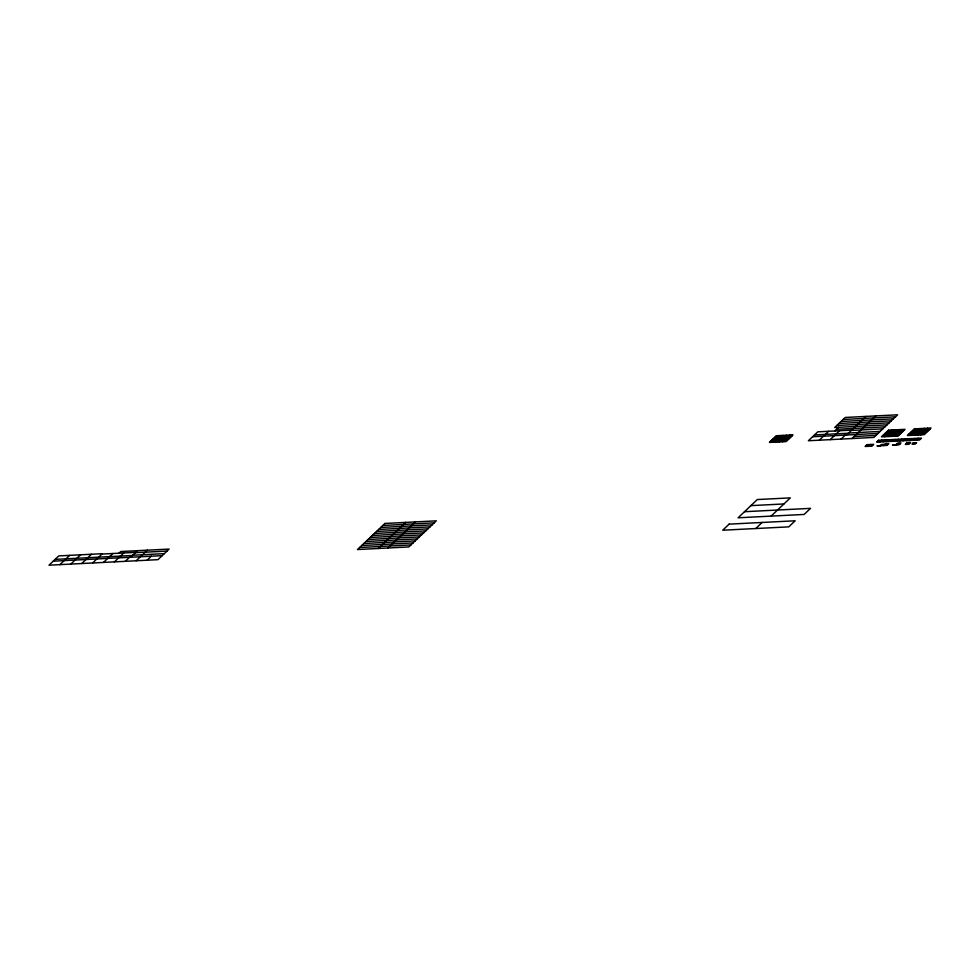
<?xml version="1.0" encoding="UTF-8"?>
<svg xmlns="http://www.w3.org/2000/svg" width="980" height="980" viewBox="0 0 980 980"><rect width="100%" height="100%" fill="white"/><g stroke="black" fill="none" stroke-linecap="round" stroke-linejoin="round"><path stroke-width="1.47" d="M59.903 564.639L69.666 555.366M70.793 564.088L80.568 554.815M81.695 563.537L91.459 554.264M92.586 562.973L102.361 553.7L58.776 555.917L49 565.191L157.976 559.666L169.124 549.082L120.748 551.532L118.984 553.21M103.488 562.422L112.872 553.516M114.391 561.871L123.774 552.965M125.281 561.32L129.507 557.302M130.671 557.253L137.592 550.674M136.183 560.768L147.331 550.184M147.074 560.217L151.312 556.199M378.268 548.482L405.757 522.401M388.007 547.991L415.496 521.899M772.767 442.262L779.811 435.573M776.062 442.09L783.118 435.402M779.37 441.919L786.413 435.23M782.665 441.76L789.721 435.071M819.28 440.192L828.664 431.286M834.776 430.98L838.66 427.292M830.183 439.64L839.566 430.735M841.073 439.089L845.311 435.071M846.463 435.022L866.075 416.414M755.739 528.538L762.146 522.463M851.975 438.538L875.814 415.912M771.113 516.117L790.333 497.877L757.32 499.543L738.087 517.795L804.139 514.439L810.546 508.363L744.494 511.707M868.415 446.329L870.338 444.504M884.781 436.7L891.825 430.012M879.905 441.943L881.829 440.118M888.088 436.541L895.132 429.853M883.201 441.772L885.124 439.947M880.273 445.729L881.547 444.504L888.149 444.173M891.384 436.37L898.44 429.681M886.508 441.613L888.431 439.787M883.568 445.557L885.491 443.732L888.799 443.56L886.876 445.386L876.965 445.888L887.513 444.785M894.691 436.198L901.735 429.51M889.816 441.441L891.727 439.616M893.111 441.27L895.034 439.444M896.418 441.098L898.342 439.285M899.714 440.939L901.637 439.113M895.757 444.932L897.68 443.107L900.988 442.948L899.064 444.773L892.462 445.104L899.701 444.161M903.021 440.767L904.944 438.942M910.739 435.39L917.795 428.701M906.316 440.596L908.24 438.783M914.046 435.218L921.09 428.53M909.624 440.437L911.547 438.611M917.341 435.047L924.397 428.358M912.931 440.265L914.842 438.44M920.649 434.887L927.692 428.199M916.227 440.094L918.15 438.281M843.155 419.477L895.487 416.819M841.036 421.474L893.38 418.827M838.917 423.483L891.261 420.824M836.81 425.491L889.154 422.833M887.035 424.842L834.691 427.501L845.262 417.468L897.607 414.81L873.768 437.435L808.39 440.743L817.773 431.837L851.62 430.122M836.54 429.301L884.916 426.851M851.265 430.453L882.808 428.86M775.866 436.345L792.379 435.512M887.892 430.796L904.393 429.951M913.85 429.473L930.363 428.64M848.582 433.013L880.114 431.408M775.229 436.958L791.742 436.112M814.503 434.936L848.349 433.221M887.243 431.396L903.756 430.563M913.213 430.085L929.714 429.24M774.592 437.558L791.093 436.725M886.606 432.009L903.119 431.176M912.564 430.685L929.077 429.853M773.943 438.17L790.456 437.337M885.969 432.621L902.47 431.776M911.927 431.298L928.44 430.465M773.306 438.783L789.819 437.938M812.616 436.737L877.994 433.417M885.32 433.221L901.833 432.388M911.29 431.911L927.791 431.065M772.669 439.383L789.182 438.55M884.683 433.834L901.196 432.988M910.641 432.511L927.154 431.678M772.02 439.996L788.533 439.15M884.046 434.434L900.559 433.601M910.004 433.123L926.517 432.29M771.383 440.596L787.895 439.763M854.095 436.529L875.887 435.426M883.397 435.047L899.91 434.214M909.367 433.736L925.88 432.891M770.745 441.208L787.259 440.375M882.76 435.659L899.273 434.814M908.717 434.336L925.23 433.503M770.096 441.821L786.609 440.976M882.123 436.259L898.636 435.426M908.08 434.949L924.593 434.103M877.884 440.89L920.808 438.709M877.247 441.502L920.171 439.322M866.394 445.275L872.996 444.945M897.043 443.72L900.351 443.548M906.635 443.23L909.93 443.07M865.757 445.888L872.359 445.545M905.998 443.842L909.293 443.671M912.637 443.511L915.945 443.34M750.901 505.631L783.927 503.953M382.837 525.464L434.189 522.855M380.73 527.461L432.07 524.864M378.611 529.47L429.963 526.873M376.491 531.479L427.844 528.869M374.385 533.488L425.737 530.878M372.265 535.496L423.617 532.887M370.146 537.493L421.498 534.896M368.039 539.502L419.391 536.905M101.981 554.068L135.828 552.352M135.473 552.683L167.017 551.091M365.92 541.511L417.272 538.902M132.778 555.244L164.321 553.639M363.813 543.52L415.165 540.911M55.125 559.384L132.557 555.452M53.226 561.173L162.202 555.648M361.694 545.529L413.046 542.92M359.574 547.526L410.926 544.929M384.956 523.455L357.467 549.535L408.819 546.938L436.308 520.846L384.956 523.455M776.503 435.733L769.459 442.421L785.972 441.588L793.016 434.899L776.503 435.733M729.12 524.141L722.713 530.217L788.765 526.86L795.172 520.784L729.12 524.141M867.043 444.663L865.12 446.488L871.722 446.157L873.645 444.332L867.043 444.663M888.529 430.183L881.473 436.872L897.986 436.039L905.042 429.35L888.529 430.183M878.521 440.29L876.598 442.115L919.534 439.934L921.457 438.109L878.521 440.29M914.487 428.86L907.443 435.549L923.956 434.716L931 428.027L914.487 428.86M907.272 442.629L905.348 444.454L908.656 444.283L910.579 442.458L907.272 442.629M913.274 442.899L912 444.112L915.296 443.94L916.582 442.727L913.274 442.899"/></g></svg>
